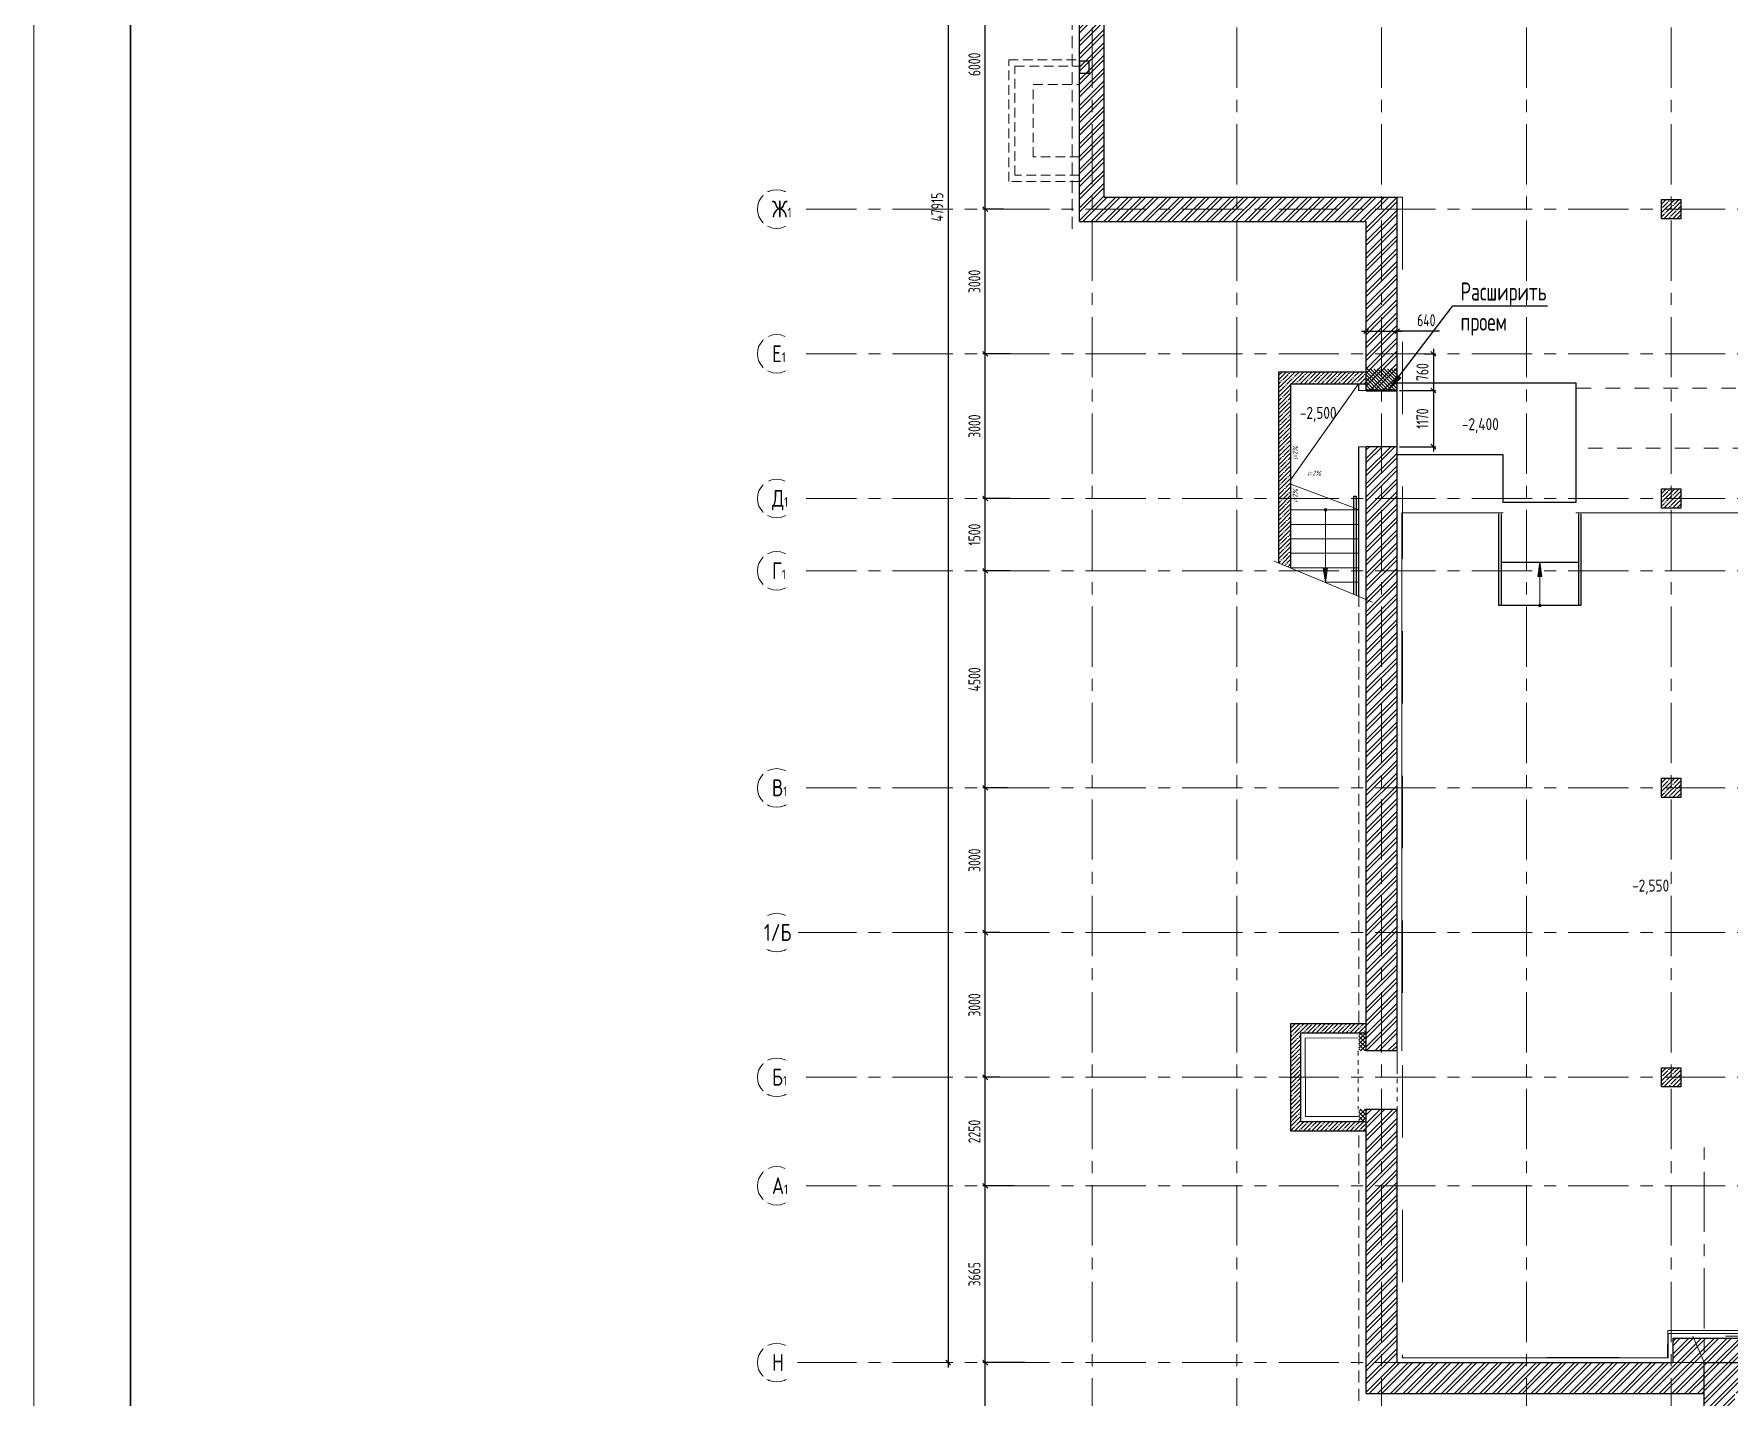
# Model space of a CAD drawing. Header units: millimetres. Extents: x -434100 to 9270898, y 0 to 249028.
# Drawn here: x -375098 to -339973, y 81971 to 110233 of the extents above; entities that cross this region are included whole.
import ezdxf
from ezdxf import colors
from ezdxf.entities.mleader import LeaderData, LeaderLine
from ezdxf.math import Vec2, Vec3

# ---------------------------------------------------------------- set-up
doc = ezdxf.new("R2010")
doc.units = ezdxf.units.MM
doc.header["$MEASUREMENT"] = 0
for name, pattern in [('ADSK_Скрыто', [6, 3, -3]), ('ADSK_Штриховая_ш2 п1', [3, 2, -1]), ('CENTER', [2, 1.25, -0.25, 0.25, -0.25]), ('TRATTEGGIATA', [0.75, 0.5, -0.25]), ('Штрих', [6.35, 3.175, -3.175])]:
    doc.linetypes.add(name, pattern=pattern)
doc.layers.get('0').update_dxf_attribs({"color": 250, "lineweight": 9})
for name, color, linetype, lineweight in [('1 этаж тонкие линии!', 250, 'Continuous', 0), ('_Скрыто_', 7, 'ADSK_Скрыто', 9), ('АР_Колонны', 250, 'Continuous', 30), ('АР_Колонны Штрих', 250, 'Continuous', 5), ('АР_Лестницы', 250, 'Continuous', 15), ('АР_Лестницы ограждение', 94, 'Continuous', 25), ('АР_МосжилНии_Стены', 127, 'Continuous', 30), ('АР_Навесной фасад', 147, 'Continuous', 5), ('АР_Оси', 195, 'Continuous', 9), ('АР_Оси размеры', 164, 'Continuous', 9), ('АР_Отметки', 250, 'Continuous', 15), ('АР_Размеры дверей', 15, 'Continuous', 0), ('АР_Сущ Несущая стена', 216, 'Continuous', 30), ('АР_Штриховка кирпич', 250, 'Continuous', 9), ('АР_Штриховка монолит', 250, 'Continuous', 9), ('Усиление проема', 200, 'Continuous', 50)]:
    doc.layers.add(name, color=color, linetype=linetype, lineweight=lineweight)
doc.layers.add('Тонкая', color=7, linetype='Continuous')
doc.styles.add('GOST', font='isocpeur.TTF')
doc.styles.add('ISOCPEUR', font='isocpeur.TTF', dxfattribs={"width": 0.7})
doc.styles.add('Архитект', font='isocpeur.TTF', dxfattribs={"width": 0.8, "oblique": 8})
doc.styles.add('ГОСТ 2.304', font='isocpeur.TTF', dxfattribs={"width": 0.7})
doc.dimstyles.new('СПДС', dxfattribs={"dimscale": 100, "dimtxt": 2.5, "dimasz": 2.5, "dimexe": 1.5, "dimexo": 0, "dimgap": 1, "dimtad": 1, "dimdec": 0, "dimrnd": 1, "dimtxsty": 'ГОСТ 2.304', "dimblk": 'OBLIQUE', "dimcen": 2.5, "dimdle": 1.5, "dimadec": 0, "dimazin": 2, "dimtfac": 0.75, "dimtdec": 0, "dimtmove": 1, "dimatfit": 3, "dimfxl": 1, "dimtolj": 1, "dimarcsym": 1})

# ---------------------------------------------------------------- blocks, each defined once
blk = doc.blocks.new('_Oblique')
at = {"color": 0, "linetype": 'ByBlock', "lineweight": -2}
blk.add_line((-0.5, -0.5), (0.5, 0.5), dxfattribs=at)
blk = doc.blocks.new('*D493')
at = {"layer": 'АР_Оси размеры', "color": 0, "lineweight": -2, "ltscale": 100, "transparency": 16777216}
for p, q in [((-354556, 82686), (-355435, 82686)), ((-355385, 75066), (-355385, 82786)), ((-354617, 75166), (-355435, 75166))]:
    blk.add_line(p, q, dxfattribs=at)
at = {"layer": 'АР_Оси размеры', "color": 0, "lineweight": -2, "ltscale": 100, "transparency": 16777216, "xscale": 100, "yscale": 100, "zscale": 100}
for p, rotation in [((-355385, 82686), 90), ((-355385, 75166), 270)]:
    blk.add_blockref('_Oblique', p, dxfattribs=dict(at, rotation=rotation))
at = {"layer": 'АР_Оси размеры', "color": 0, "ltscale": 100, "transparency": 16777216, "insert": (-355610, 78926), "char_height": 250, "attachment_point": 5, "rotation": 90, "style": 'ГОСТ 2.304'}
blk.add_mtext('\\A1;7520', dxfattribs=at)
blk = doc.blocks.new('*D494')
at = {"layer": 'АР_Оси размеры', "color": 0, "lineweight": -2, "ltscale": 100, "transparency": 16777216}
for p, q in [((-355385, 82586), (-355385, 86451)), ((-354786, 86351), (-355435, 86351)), ((-354556, 82686), (-355435, 82686))]:
    blk.add_line(p, q, dxfattribs=at)
at = {"layer": 'АР_Оси размеры', "color": 0, "lineweight": -2, "ltscale": 100, "transparency": 16777216, "xscale": 100, "yscale": 100, "zscale": 100}
for p, rotation in [((-355385, 86351), 90), ((-355385, 82686), 270)]:
    blk.add_blockref('_Oblique', p, dxfattribs=dict(at, rotation=rotation))
at = {"layer": 'АР_Оси размеры', "color": 0, "ltscale": 100, "transparency": 16777216, "insert": (-355610, 84518), "char_height": 250, "attachment_point": 5, "rotation": 90, "style": 'ГОСТ 2.304'}
blk.add_mtext('\\A1;3665', dxfattribs=at)
blk = doc.blocks.new('*D495')
at = {"layer": 'АР_Оси размеры', "color": 0, "lineweight": -2, "ltscale": 100, "transparency": 16777216}
for p, q in [((-355093, 88601), (-355435, 88601)), ((-355385, 86251), (-355385, 88701)), ((-354786, 86351), (-355435, 86351))]:
    blk.add_line(p, q, dxfattribs=at)
at = {"layer": 'АР_Оси размеры', "color": 0, "lineweight": -2, "ltscale": 100, "transparency": 16777216, "xscale": 100, "yscale": 100, "zscale": 100}
for p, rotation in [((-355385, 88601), 90), ((-355385, 86351), 270)]:
    blk.add_blockref('_Oblique', p, dxfattribs=dict(at, rotation=rotation))
at = {"layer": 'АР_Оси размеры', "color": 0, "ltscale": 100, "transparency": 16777216, "insert": (-355610, 87476), "char_height": 250, "attachment_point": 5, "rotation": 90, "style": 'ГОСТ 2.304'}
blk.add_mtext('\\A1;2250', dxfattribs=at)
blk = doc.blocks.new('*D496')
at = {"layer": 'АР_Оси размеры', "color": 0, "lineweight": -2, "ltscale": 100, "transparency": 16777216}
for p, q in [((-355385, 88501), (-355385, 91701)), ((-355093, 91601), (-355435, 91601)), ((-355093, 88601), (-355435, 88601))]:
    blk.add_line(p, q, dxfattribs=at)
at = {"layer": 'АР_Оси размеры', "color": 0, "lineweight": -2, "ltscale": 100, "transparency": 16777216, "xscale": 100, "yscale": 100, "zscale": 100}
for p, rotation in [((-355385, 91601), 90), ((-355385, 88601), 270)]:
    blk.add_blockref('_Oblique', p, dxfattribs=dict(at, rotation=rotation))
at = {"layer": 'АР_Оси размеры', "color": 0, "ltscale": 100, "transparency": 16777216, "insert": (-355610, 90101), "char_height": 250, "attachment_point": 5, "rotation": 90, "style": 'ГОСТ 2.304'}
blk.add_mtext('\\A1;3000', dxfattribs=at)
blk = doc.blocks.new('*D497')
at = {"layer": 'АР_Оси размеры', "color": 0, "lineweight": -2, "ltscale": 100, "transparency": 16777216}
for p, q in [((-354926, 94601), (-355435, 94601)), ((-355385, 91501), (-355385, 94701)), ((-355093, 91601), (-355435, 91601))]:
    blk.add_line(p, q, dxfattribs=at)
at = {"layer": 'АР_Оси размеры', "color": 0, "lineweight": -2, "ltscale": 100, "transparency": 16777216, "xscale": 100, "yscale": 100, "zscale": 100}
for p, rotation in [((-355385, 94601), 90), ((-355385, 91601), 270)]:
    blk.add_blockref('_Oblique', p, dxfattribs=dict(at, rotation=rotation))
at = {"layer": 'АР_Оси размеры', "color": 0, "ltscale": 100, "transparency": 16777216, "insert": (-355610, 93101), "char_height": 250, "attachment_point": 5, "rotation": 90, "style": 'ГОСТ 2.304'}
blk.add_mtext('\\A1;3000', dxfattribs=at)
blk = doc.blocks.new('*D498')
at = {"layer": 'АР_Оси размеры', "color": 0, "lineweight": -2, "ltscale": 100, "transparency": 16777216}
for p, q in [((-354872, 99101), (-355435, 99101)), ((-355385, 94501), (-355385, 99201)), ((-354926, 94601), (-355435, 94601))]:
    blk.add_line(p, q, dxfattribs=at)
at = {"layer": 'АР_Оси размеры', "color": 0, "lineweight": -2, "ltscale": 100, "transparency": 16777216, "xscale": 100, "yscale": 100, "zscale": 100}
for p, rotation in [((-355385, 99101), 90), ((-355385, 94601), 270)]:
    blk.add_blockref('_Oblique', p, dxfattribs=dict(at, rotation=rotation))
at = {"layer": 'АР_Оси размеры', "color": 0, "ltscale": 100, "transparency": 16777216, "insert": (-355610, 96851), "char_height": 250, "attachment_point": 5, "rotation": 90, "style": 'ГОСТ 2.304'}
blk.add_mtext('\\A1;4500', dxfattribs=at)
blk = doc.blocks.new('*D499')
at = {"layer": 'АР_Оси размеры', "color": 0, "lineweight": -2, "ltscale": 100, "transparency": 16777216}
for p, q in [((-354872, 100601), (-355435, 100601)), ((-355385, 99001), (-355385, 100701)), ((-354872, 99101), (-355435, 99101))]:
    blk.add_line(p, q, dxfattribs=at)
at = {"layer": 'АР_Оси размеры', "color": 0, "lineweight": -2, "ltscale": 100, "transparency": 16777216, "xscale": 100, "yscale": 100, "zscale": 100}
for p, rotation in [((-355385, 100601), 90), ((-355385, 99101), 270)]:
    blk.add_blockref('_Oblique', p, dxfattribs=dict(at, rotation=rotation))
at = {"layer": 'АР_Оси размеры', "color": 0, "ltscale": 100, "transparency": 16777216, "insert": (-355610, 99851), "char_height": 250, "attachment_point": 5, "rotation": 90, "style": 'ГОСТ 2.304'}
blk.add_mtext('\\A1;1500', dxfattribs=at)
blk = doc.blocks.new('*D500')
at = {"layer": 'АР_Оси размеры', "color": 0, "lineweight": -2, "ltscale": 100, "transparency": 16777216}
for p, q in [((-355385, 100501), (-355385, 103701)), ((-355011, 103601), (-355435, 103601)), ((-354872, 100601), (-355435, 100601))]:
    blk.add_line(p, q, dxfattribs=at)
at = {"layer": 'АР_Оси размеры', "color": 0, "lineweight": -2, "ltscale": 100, "transparency": 16777216, "xscale": 100, "yscale": 100, "zscale": 100}
for p, rotation in [((-355385, 103601), 90), ((-355385, 100601), 270)]:
    blk.add_blockref('_Oblique', p, dxfattribs=dict(at, rotation=rotation))
at = {"layer": 'АР_Оси размеры', "color": 0, "ltscale": 100, "transparency": 16777216, "insert": (-355610, 102101), "char_height": 250, "attachment_point": 5, "rotation": 90, "style": 'ГОСТ 2.304'}
blk.add_mtext('\\A1;3000', dxfattribs=at)
blk = doc.blocks.new('*D501')
at = {"layer": 'АР_Оси размеры', "color": 0, "lineweight": -2, "ltscale": 100, "transparency": 16777216}
for p, q in [((-355011, 106601), (-355435, 106601)), ((-355385, 103501), (-355385, 106701)), ((-354872, 103601), (-355435, 103601))]:
    blk.add_line(p, q, dxfattribs=at)
at = {"layer": 'АР_Оси размеры', "color": 0, "lineweight": -2, "ltscale": 100, "transparency": 16777216, "xscale": 100, "yscale": 100, "zscale": 100}
for p, rotation in [((-355385, 106601), 90), ((-355385, 103601), 270)]:
    blk.add_blockref('_Oblique', p, dxfattribs=dict(at, rotation=rotation))
at = {"layer": 'АР_Оси размеры', "color": 0, "ltscale": 100, "transparency": 16777216, "insert": (-355610, 105101), "char_height": 250, "attachment_point": 5, "rotation": 90, "style": 'ГОСТ 2.304'}
blk.add_mtext('\\A1;3000', dxfattribs=at)
blk = doc.blocks.new('*D502')
at = {"layer": 'АР_Оси размеры', "color": 0, "lineweight": -2, "ltscale": 100, "transparency": 16777216}
for p, q in [((-354780, 112601), (-355435, 112601)), ((-355385, 106501), (-355385, 112701)), ((-355011, 106601), (-355435, 106601))]:
    blk.add_line(p, q, dxfattribs=at)
at = {"layer": 'АР_Оси размеры', "color": 0, "lineweight": -2, "ltscale": 100, "transparency": 16777216, "xscale": 100, "yscale": 100, "zscale": 100}
for p, rotation in [((-355385, 112601), 90), ((-355385, 106601), 270)]:
    blk.add_blockref('_Oblique', p, dxfattribs=dict(at, rotation=rotation))
at = {"layer": 'АР_Оси размеры', "color": 0, "ltscale": 100, "transparency": 16777216, "insert": (-355610, 109601), "char_height": 250, "attachment_point": 5, "rotation": 90, "style": 'ГОСТ 2.304'}
blk.add_mtext('\\A1;6000', dxfattribs=at)
blk = doc.blocks.new('*D510')
at = {"layer": 'АР_Оси размеры', "color": 0, "lineweight": -2, "ltscale": 100, "transparency": 16777216}
for p, q in [((-356155, 130701), (-356155, 82586)), ((-356161, 130601), (-356105, 130601)), ((-356161, 82686), (-356105, 82686))]:
    blk.add_line(p, q, dxfattribs=at)
at = {"layer": 'АР_Оси размеры', "color": 0, "lineweight": -2, "ltscale": 100, "transparency": 16777216, "xscale": 100, "yscale": 100, "zscale": 100}
for p, rotation in [((-356155, 130601), 90), ((-356155, 82686), 270)]:
    blk.add_blockref('_Oblique', p, dxfattribs=dict(at, rotation=rotation))
at = {"layer": 'АР_Оси размеры', "color": 0, "ltscale": 100, "transparency": 16777216, "insert": (-356380, 106643), "char_height": 250, "attachment_point": 5, "rotation": 90, "style": 'ГОСТ 2.304'}
blk.add_mtext('\\A1;47915', dxfattribs=at)
blk = doc.blocks.new('*U258')
h = blk.add_hatch(color=256)
h.dxf.hatch_style = 1
edge = h.paths.add_edge_path()
edge.add_arc((0, 0), 27.6, 359.64, 719.64)
h = blk.add_hatch(color=256)
h.dxf.hatch_style = 1
h.paths.add_polyline_path([(1199, -44), (1199, 44), (1499, 0)])
blk.add_line((1499, 0), (0, 0))
blk.add_lwpolyline([(1199, 44), (1199, -44), (1499, 0), (1199, 44)])
blk.add_circle((0, 0), 27.6)
blk = doc.blocks.new('_DotSmall')
at = {"color": 0, "linetype": 'ByBlock', "const_width": 0.5}
blk.add_lwpolyline([(-0.0625, 0, 1), (0.0625, 0, 1)], format="xyb", close=True, dxfattribs=at)
blk = doc.blocks.new('*D1015')
at = {"layer": 'АР_Оси размеры', "color": 0, "lineweight": -2, "ltscale": 100, "transparency": 16777216}
for p, q in [((-346101, 102940), (-346101, 101575)), ((-346802, 102840), (-346051, 102840)), ((-346802, 101675), (-346051, 101675))]:
    blk.add_line(p, q, dxfattribs=at)
at = {"layer": 'АР_Оси размеры', "color": 0, "lineweight": -2, "ltscale": 100, "transparency": 16777216, "xscale": 100, "yscale": 100, "zscale": 100}
for p, rotation in [((-346101, 102840), 90), ((-346101, 101675), 270)]:
    blk.add_blockref('_Oblique', p, dxfattribs=dict(at, rotation=rotation))
at = {"layer": 'АР_Оси размеры', "color": 0, "ltscale": 100, "transparency": 16777216, "insert": (-346326, 102258), "char_height": 250, "attachment_point": 5, "rotation": 90, "style": 'ГОСТ 2.304'}
blk.add_mtext('\\A1;1170', dxfattribs=at)
blk = doc.blocks.new('*U1241')
h = blk.add_hatch(color=256)
h.dxf.hatch_style = 1
edge = h.paths.add_edge_path()
edge.add_arc((0, 0), 27.6, 359.64, 719.64)
h = blk.add_hatch(color=256)
h.dxf.hatch_style = 1
h.paths.add_polyline_path([(599, -44), (599, 44), (899, 0)])
blk.add_line((899, 0), (0, 0))
blk.add_lwpolyline([(599, 44), (599, -44), (899, 0), (599, 44)])
blk.add_circle((0, 0), 27.6)
blk = doc.blocks.new('*D1745')
at = {"layer": 'АР_Оси размеры', "color": 0, "lineweight": -2, "ltscale": 100, "transparency": 16777216}
for p, q in [((-346101, 103701), (-346101, 102740)), ((-346297, 103601), (-346051, 103601)), ((-346802, 102840), (-346051, 102840))]:
    blk.add_line(p, q, dxfattribs=at)
at = {"layer": 'АР_Оси размеры', "color": 0, "lineweight": -2, "ltscale": 100, "transparency": 16777216, "xscale": 100, "yscale": 100, "zscale": 100}
for p, rotation in [((-346101, 103601), 90), ((-346101, 102840), 270)]:
    blk.add_blockref('_Oblique', p, dxfattribs=dict(at, rotation=rotation))
at = {"layer": 'АР_Оси размеры', "color": 0, "ltscale": 100, "transparency": 16777216, "insert": (-346326, 103221), "char_height": 250, "attachment_point": 5, "rotation": 90, "style": 'ГОСТ 2.304'}
blk.add_mtext('\\A1;760', dxfattribs=at)
blk = doc.blocks.new('*D2118')
at = {"layer": 'АР_Оси размеры', "color": 0, "lineweight": -2, "ltscale": 100, "transparency": 16777216}
for p, q in [((-347592, 104071), (-346752, 104071)), ((-347492, 102890), (-347492, 104121)), ((-346852, 102890), (-346852, 104121)), ((-345971, 104071), (-346852, 104071))]:
    blk.add_line(p, q, dxfattribs=at)
at = {"layer": 'АР_Оси размеры', "color": 0, "lineweight": -2, "ltscale": 100, "transparency": 16777216, "xscale": 100, "yscale": 100, "zscale": 100, "rotation": 180}
blk.add_blockref('_Oblique', (-347492, 104071), dxfattribs=at)
at = {"layer": 'АР_Оси размеры', "color": 0, "lineweight": -2, "ltscale": 100, "transparency": 16777216, "xscale": 100, "yscale": 100, "zscale": 100}
blk.add_blockref('_Oblique', (-346852, 104071), dxfattribs=at)
at = {"layer": 'АР_Оси размеры', "color": 0, "ltscale": 100, "transparency": 16777216, "insert": (-346246, 104296), "char_height": 250, "attachment_point": 5, "style": 'ГОСТ 2.304'}
blk.add_mtext('\\A1;640', dxfattribs=at)
blk = doc.blocks.new('*U2394')
at = {"color": 44, "lineweight": 20, "ltscale": 10}
blk.add_line((0, 841), (0, 0), dxfattribs=at)
at = {"color": 137, "lineweight": 35, "ltscale": 10}
blk.add_line((20, 836), (20, 5), dxfattribs=at)
at = {"color": 44, "lineweight": 13, "style": 'GOST', "oblique": 10, "width": 0.8}
for tag in ['ФОРМАТВЕРТ', 'ФОРМАТГОРИЗ']:
    blk.add_attdef(tag, (1137.98, 1.6), '', height=2, dxfattribs=at)

msp = doc.modelspace()

# ---------------------------------------------------------------- hatches: boundary and pattern name
at = {"layer": '1 этаж тонкие линии!', "ltscale": 100, "transparency": 33554559}
h = msp.add_hatch(dxfattribs=at)
h.set_pattern_fill('ANSI37', scale=500, angle=-90, style=0)
h.set_pattern_definition([(315, (-475503.42, -207920.725), (44.194174, 44.194174), []), (45, (-475503.42, -207920.725), (-44.194174, 44.194174), [])])
h.paths.add_polyline_path([(-347492.192, 89148.636), (-347642.735, 89146.346), (-347642.735, 89515.917), (-347492.192, 89515.917)])
h = msp.add_hatch(dxfattribs=at)
h.set_pattern_fill('ANSI37', scale=500, angle=-90, style=0)
h.set_pattern_definition([(315, (-475503.42, -209498.006), (44.194174, 44.194174), []), (45, (-475503.42, -209498.006), (-44.194174, 44.194174), [])])
h.paths.add_polyline_path([(-347492.192, 87685.7), (-347642.735, 87685.7), (-347642.735, 87938.636), (-347492.192, 87938.636)])
at = {"layer": 'АР_Колонны Штрих', "ltscale": 100}
h = msp.add_hatch(dxfattribs=at)
h.set_pattern_fill('ANSI35', color=256, scale=500)
h.set_pattern_definition([(45, (-1298424.17, 146672.16), (-88.388348, 88.388348), []), (45, (-1298335.78, 146672.16), (-88.388348, 88.388348), [156.25, -31.25, 0, -31.25])])
h.paths.add_polyline_path([(-340972.071, 106800.682), (-341372.071, 106800.682), (-341372.071, 106400.682), (-340972.071, 106400.682)])
h = msp.add_hatch(dxfattribs=at)
h.set_pattern_fill('ANSI35', color=256, scale=500)
h.set_pattern_definition([(45, (-1298424.17, 140672.16), (-88.388348, 88.388348), []), (45, (-1298335.78, 140672.16), (-88.388348, 88.388348), [156.25, -31.25, 0, -31.25])])
h.paths.add_polyline_path([(-340972.071, 100800.682), (-341372.071, 100800.682), (-341372.071, 100400.682), (-340972.071, 100400.682)])
h = msp.add_hatch(dxfattribs=at)
h.set_pattern_fill('ANSI35', color=256, scale=500)
h.set_pattern_definition([(45, (-1298424.17, 134672.16), (-88.388348, 88.388348), []), (45, (-1298335.78, 134672.16), (-88.388348, 88.388348), [156.25, -31.25, 0, -31.25])])
h.paths.add_polyline_path([(-340972.071, 94800.682), (-341372.071, 94800.682), (-341372.071, 94400.682), (-340972.071, 94400.682)])
h = msp.add_hatch(dxfattribs=at)
h.set_pattern_fill('ANSI35', color=256, scale=500)
h.set_pattern_definition([(45, (-1298424.17, 128672.16), (-88.388348, 88.388348), []), (45, (-1298335.78, 128672.16), (-88.388348, 88.388348), [156.25, -31.25, 0, -31.25])])
h.paths.add_polyline_path([(-340972.071, 88800.682), (-341372.071, 88800.682), (-341372.071, 88400.682), (-340972.071, 88400.682)])
at = {"layer": 'АР_Штриховка кирпич', "ltscale": 100}
h = msp.add_hatch(dxfattribs=at)
h.set_pattern_fill('ANSI32', color=256, scale=500)
h.paths.add_polyline_path([(-352922.071, 116711.023), (-353313.157, 116711.023), (-353313.157, 116776.023), (-353432.071, 116776.023), (-353432.071, 107137.252), (-352922.071, 107137.252)])
h = msp.add_hatch(dxfattribs=at)
h.set_pattern_fill('ANSI32', color=256, scale=500)
h.paths.add_polyline_path([(-352922.071, 107275.682), (-353313.157, 107275.682), (-353313.157, 107340.682), (-353432.071, 107340.682), (-353432.071, 106340.682), (-347492.192, 106340.682), (-346852.192, 106850.682), (-352922.071, 106850.682)])
h = msp.add_hatch(dxfattribs=at)
h.set_pattern_fill('ANSI32', color=256, scale=500)
h.paths.add_polyline_path([(-347492.244, 102840.392), (-346852.14, 102840.392), (-346852.071, 106850.682), (-347492.192, 106340.682)])
h.paths.add_polyline_path([(-347492.101, 89148.636), (-346852.071, 89148.636), (-346852.143, 101675.392), (-347492.241, 101675.392)])
h.paths.add_polyline_path([(-346852.071, 87938.636), (-347492.094, 87938.636), (-347492.071, 83698.48), (-346852.071, 83698.48)])
h = msp.add_hatch(dxfattribs=at)
h.set_pattern_fill('ANSI32', color=256, scale=500)
h.paths.add_polyline_path([(-346852.069, 83700.689), (-347492.006, 83700.682), (-347492.014, 82045.67), (-340491.827, 82045.695), (-340491.827, 82685.68), (-329971.818, 82685.68), (-329971.818, 83192.411), (-341131.827, 83192.405), (-341131.827, 82685.689), (-346851.951, 82685.676)])
h = msp.add_hatch(dxfattribs=at)
h.set_pattern_fill('ANSI32', color=256, scale=500)
h.paths.add_polyline_path([(-339853.318, 82050.5), (-330106.827, 82051.497), (-330106.828, 80969.207), (-329468.316, 80969.003), (-329468.316, 82685.682), (-329576.827, 82685.682), (-329971.818, 82685.755), (-340493.318, 82685.682), (-340493.318, 64815.685), (-346842.012, 64815.685), (-346842.012, 55105.682), (-333741.706, 55105.68), (-333741.706, 61455.681), (-332347.87, 61455.684), (-332347.87, 62094), (-334239.751, 62094), (-334239.751, 55506.503), (-346441.827, 55506.497), (-346441.082, 64414.997), (-340492.572, 64415.003), (-340517.573, 61455.682), (-334214.005, 61455.682), (-334225.318, 62094.728), (-339853.263, 62094.728), (-339853.372, 64904.622)])
at = {"layer": 'АР_Штриховка монолит', "ltscale": 100}
h = msp.add_hatch(dxfattribs=at)
h.set_pattern_fill('ANSI35', color=256, scale=500)
h.paths.add_polyline_path([(-349302.182, 99263.698), (-349052.18, 99158.69), (-349052.18, 102980.262), (-347492.192, 102980.262), (-347492.192, 103230.268), (-349302.182, 103230.268)])
h = msp.add_hatch(dxfattribs=at)
h.set_pattern_fill('ANSI35', color=256, scale=500)
h.paths.add_polyline_path([(-347492.175, 89715.747), (-349052.177, 89715.811), (-349052.355, 87485.818), (-347492.191, 87485.74), (-347492.185, 87685.731), (-348852.352, 87685.833), (-348852.171, 89515.828), (-347492.201, 89515.844)])
at = {"layer": 'Усиление проема', "lineweight": 15, "ltscale": 500}
h = msp.add_hatch(dxfattribs=at)
h.set_pattern_fill('ANSI31', color=256, scale=400, angle=90)
h.set_pattern_definition([(135, (-36084.907, 16616.23), (-35.355339, -35.355339), [])])
h.paths.add_polyline_path([(-347492.192, 103286.29), (-346852.192, 103286.29), (-346852.071, 102840.392), (-347492.071, 102840.392)])

# ---------------------------------------------------------------- linework, layer by layer
at = {"linetype": 'TRATTEGGIATA', "ltscale": 500}
for p, q in [((-353582.071, 106190.682), (-353582.071, 119010.683)), ((-347641.699, 89726.612), (-347641.7, 98565.676)), ((-347641.699, 81895.682), (-347642.192, 87489.172))]:
    msp.add_line(p, q, dxfattribs=at)
at = {"layer": '1 этаж тонкие линии!', "color": 7, "ltscale": 100, "transparency": 33554559, "elevation": -1.084}
for points in [[(-343151.338, 100300.682), (-335592.192, 100300.682), (-335592.192, 83292.411), (-341231.827, 83292.411), (-341231.827, 82785.682), (-346752.192, 82785.682)], [(-346752.192, 89148.636), (-346752.192, 100300.682), (-344651.338, 100300.682)]]:
    msp.add_lwpolyline(points, dxfattribs=at)
at = {"layer": '_Скрыто_', "linetype": 'ADSK_Штриховая_ш2 п1', "ltscale": 100}
for points in [[(-353432.071, 107172.682), (-354900.469, 107172.682), (-354900.469, 109693.896), (-353432.071, 109693.896)], [(-353432.071, 107302.682), (-354770.469, 107302.682), (-354770.469, 109563.896), (-353432.071, 109563.896)], [(-353432.071, 107682.682), (-354390.469, 107682.682), (-354390.469, 109183.896), (-353432.071, 109183.896)]]:
    msp.add_lwpolyline(points, dxfattribs=at)
at = {"layer": '_Скрыто_', "lineweight": 13, "ltscale": 500}
msp.add_lwpolyline([(-335546.265, 83230.611), (-340723.159, 83231.038), (-340492.01, 82685.682), (-346852.192, 82685.682), (-346852.192, 106850.682)], dxfattribs=at)
at = {"layer": '_Скрыто_', "ltscale": 100}
msp.add_lwpolyline([(-343130.581, 102885.984), (-332420.647, 102885.984), (-332420.647, 98936.542), (-332080.647, 98934.823), (-332080.647, 86050.104), (-329859.055, 86050.104), (-329877.078, 84865.117), (-333277.547, 84872.948), (-333279.381, 91935.682), (-333594.98, 91935.682), (-333594.98, 101641.78), (-343111.059, 101641.78)], dxfattribs=at)
at = {"layer": '_Скрыто_', "color": 240, "lineweight": 13, "ltscale": 500, "true_color": 0xed1f24}
msp.add_lwpolyline([(-346752.192, 82785.682), (-341247.689, 82795.692), (-341239.528, 83351.396), (-335600.911, 83341.133)], dxfattribs=at)
at = {"layer": 'АР_Колонны', "ltscale": 100}
for points in [[(-341372.071, 106800.682), (-340972.071, 106800.682), (-340972.071, 106400.682), (-341372.071, 106400.682)], [(-341372.071, 100800.682), (-340972.071, 100800.682), (-340972.071, 100400.682), (-341372.071, 100400.682)], [(-341372.071, 94800.682), (-340972.071, 94800.682), (-340972.071, 94400.682), (-341372.071, 94400.682)], [(-341372.071, 88800.682), (-340972.071, 88800.682), (-340972.071, 88400.682), (-341372.071, 88400.682)]]:
    msp.add_lwpolyline(points, close=True, dxfattribs=at)
at = {"layer": 'АР_Лестницы', "color": 18, "ltscale": 100, "true_color": 0x000000}
for p, q in [((-349051.058, 100364.552), (-347651.07, 100364.552)), ((-347651.07, 100064.552), (-349051.058, 100064.552)), ((-349051.058, 99765.675), (-347651.07, 99765.675)), ((-347651.07, 99465.675), (-349051.058, 99465.675)), ((-349400.358, 99304.935), (-347363.385, 98449.342)), ((-349051.058, 99165.675), (-347651.07, 99165.675)), ((-347651.07, 98865.675), (-348336.826, 98865.675))]:
    msp.add_line(p, q, dxfattribs=at)
at = {"layer": 'АР_Лестницы ограждение', "color": 18, "lineweight": 25, "true_color": 0x000000}
msp.add_lwpolyline([(-347749.995, 98611.73), (-347749.995, 100652.521), (-347701.128, 100652.521), (-347701.128, 98591.205)], dxfattribs=at)
at = {"layer": 'АР_МосжилНии_Стены', "ltscale": 100}
for p, q in [((-353432.071, 107095.233), (-353432.071, 116776.023)), ((-352922.071, 107160.233), (-352922.071, 116711.023)), ((-353432.071, 106340.682), (-353432.071, 107340.682)), ((-352922.071, 106850.682), (-352922.071, 107275.682)), ((-352922.071, 106850.682), (-346852.192, 106850.682)), ((-346852.192, 102840.392), (-346852.192, 106850.682)), ((-353432.071, 106340.682), (-347492.192, 106340.682)), ((-347492.192, 102840.392), (-347492.192, 106340.682)), ((-349302.182, 99263.698), (-349302.182, 103230.268, 0.376)), ((-349302.182, 103230.268, 0.376), (-347492.192, 103230.267, 0.376)), ((-349052.18, 99158.69), (-349052.18, 102980.262, 0)), ((-349052.18, 102980.262, 0), (-347492.192, 102980.262, -0.27)), ((-346852.192, 102840.392), (-347492.192, 102840.392)), ((-347492.192, 89276.668), (-347492.192, 101675.392)), ((-346852.192, 101675.392), (-347492.192, 101675.392)), ((-346852.192, 89276.668), (-346852.192, 101675.392)), ((-347492.192, 89148.636), (-347492.192, 89765.682)), ((-346852.192, 89148.636), (-346852.192, 89700.682)), ((-347492.192, 83584.096), (-347492.192, 87938.636)), ((-346852.192, 83649.096), (-346852.192, 87938.636)), ((-347492.192, 82045.682), (-347492.192, 83765.682)), ((-346852.192, 82685.682), (-346852.192, 83700.682)), ((-346852.192, 82685.682), (-341131.827, 82685.682)), ((-340491.811, 64415.003), (-340491.827, 82685.682)), ((-340491.827, 82685.68), (-329468.316, 82685.682)), ((-347492.192, 82045.682), (-340492.01, 82045.682))]:
    msp.add_line(p, q, dxfattribs=at)
msp.add_lwpolyline([(-353232.517, 109420.723), (-353232.517, 109671.046), (-353432.071, 109671.046), (-353432.071, 109420.723)], close=True, dxfattribs=at)
msp.add_lwpolyline([(-346852.01, 82685.682), (-341131.827, 82685.682), (-341131.827, 83192.411), (-329971.818, 83192.411)], dxfattribs=at)
at = {"layer": 'АР_Навесной фасад', "ltscale": 100}
for p, q in [((-347652.192, 102840.392), (-347652.192, 102980.262)), ((-347642.192, 102840.392), (-347642.192, 102980.262, 0.004)), ((-347652.192, 102840.392), (-347492.192, 102840.392)), ((-347652.192, 101675.392), (-347492.192, 101675.392)), ((-347652.192, 98570.65), (-347652.192, 101675.392)), ((-347642.192, 98566.449, -0.329), (-347642.192, 101675.392))]:
    msp.add_line(p, q, dxfattribs=at)
msp.add_lwpolyline([(-347656.114, 87785.988), (-348752.61, 87785.469), (-348754.121, 89415.641), (-347657.292, 89416.002)], dxfattribs=at)
at = {"layer": 'АР_Оси', "linetype": 'CENTER', "ltscale": 1000}
for p, q in [((-353172.071, 134363.151), (-353172.071, 78630.803)), ((-350172.071, 134363.151), (-350172.071, 78630.803)), ((-347172.071, 134363.151), (-347172.071, 78630.803)), ((-344172.071, 134363.151), (-344172.071, 78630.803)), ((-341172.071, 134363.151), (-341172.071, 78630.803)), ((-359305.765, 106600.682), (-276127.363, 106600.682)), ((-359305.765, 103600.682), (-276127.363, 103600.682)), ((-359305.765, 100600.682), (-276127.363, 100600.682)), ((-359305.765, 99100.682), (-276127.363, 99100.682)), ((-359305.765, 94600.682), (-276127.363, 94600.682)), ((-359305.765, 91600.682), (-276127.363, 91600.682)), ((-359305.765, 88600.682), (-276127.363, 88600.682)), ((-340492.01, 53394.411), (-340492.01, 87278.342)), ((-359305.765, 86350.682), (-276127.363, 86350.682)), ((-359305.765, 82685.682), (-275708.6, 82685.682))]:
    msp.add_line(p, q, dxfattribs=at)
at = {"layer": 'АР_Оси', "ltscale": 0.5}
for centre in [(-359705.765, 106600.682), (-359705.765, 103600.682), (-359705.765, 100600.682), (-359705.765, 99100.682), (-359705.765, 94600.682), (-359705.765, 91600.682), (-359705.765, 88600.682), (-359705.765, 86350.682), (-359705.765, 82685.682)]:
    msp.add_circle(centre, 400, dxfattribs=at)
at = {"layer": 'АР_Размеры дверей', "ltscale": 100}
for p, q in [((-349302.182, 103230.268, 0.376), (-347492.192, 103230.268)), ((-349052.179, 102980.262), (-347510.357, 102980.262, 0.004))]:
    msp.add_line(p, q, dxfattribs=at)
at = {"layer": 'АР_Сущ Несущая стена', "linetype": 'Штрих', "lineweight": 9, "ltscale": 30}
for p, q in [((-347656.114, 89148.636), (-347656.114, 87938.636)), ((-346852.192, 89148.636), (-346852.192, 87938.636))]:
    msp.add_line(p, q, dxfattribs=at)
at = {"layer": 'АР_Сущ Несущая стена', "ltscale": 100}
for points in [[(-347492.192, 87485.667), (-349052.355, 87485.818), (-349052.16, 89715.818), (-347492.192, 89715.667)], [(-348852.18, 89515.809), (-348852.336, 87685.8), (-347492.192, 87685.693)], [(-347492.192, 89515.816), (-348852.18, 89515.8)], [(-346852.192, 89148.636), (-347492.192, 89148.636)], [(-347492.192, 87938.636), (-346852.192, 87938.636)]]:
    msp.add_lwpolyline(points, dxfattribs=at)
at = {"layer": 'Тонкая', "ltscale": 100}
for p, q in [((-344740.848, 98383.542, -1.096), (-344740.848, 100280.682, -1.096)), ((-344690.848, 98383.542, -1.096), (-344690.848, 100280.682, -1.096)), ((-343096.177, 100281.554, -1.096), (-343096.177, 98383.542, -1.096)), ((-343046.177, 100281.554, -1.096), (-343046.177, 98383.542, -1.096)), ((-344690.118, 99282.466, -1.096), (-343095.447, 99282.466, -1.096)), ((-343046.177, 98383.542, -1.096), (-344740.848, 98383.542, -1.096))]:
    msp.add_line(p, q, dxfattribs=at)
msp.add_lwpolyline([(-346852.192, 103001.509), (-343151.338, 103001.509)], dxfattribs=at)
at = {"layer": 'Тонкая', "ltscale": 100, "elevation": -1.084}
msp.add_lwpolyline([(-343151.338, 103001.509), (-343151.338, 100520.701), (-343151.338, 100520.701), (-343151.338, 100520.701), (-344653.258, 100520.849), (-344653.258, 101503.971), (-346852.192, 101503.971), (-346852.192, 102885.984)], dxfattribs=at)
at = {"layer": 'Усиление проема', "ltscale": 500}
msp.add_line((-346852.192, 102840.392), (-347492.192, 102840.392), dxfattribs=at)

# ---------------------------------------------------------------- block references
at = {"layer": 'АР_Лестницы', "ltscale": 100}
for name, p, rotation in [('*U258', (-348336.826, 100364.552), 270), ('*U1241', (-343893.512, 98383.542, -1.096), 89.99999999999997)]:
    msp.add_blockref(name, p, dxfattribs=dict(at, rotation=rotation))

# ---------------------------------------------------------------- dimensions: what is measured, and where the dimension line sits
at = {"layer": 'АР_Оси размеры', "ltscale": 100}
for base, p1, p2, picture, middle in [((-356155.317, 82685.682), (-356211.127, 130600.682), (-356211.127, 82685.682), '*D510', (-356380.317, 106643.182)), ((-355384.754, 112600.682), (-354961.272, 106600.682), (-354730.482, 112600.682), '*D502', (-355609.754, 109600.682)), ((-355384.754, 106600.682), (-354821.78, 103600.682), (-354961.272, 106600.682), '*D501', (-355609.754, 105100.682)), ((-355384.754, 103600.682), (-354821.78, 100600.682), (-354961.272, 103600.682), '*D500', (-355609.754, 102100.682)), ((-355384.754, 100600.682), (-354821.78, 99100.682), (-354821.78, 100600.682), '*D499', (-355609.754, 99850.682)), ((-355384.754, 99100.682), (-354875.845, 94600.682), (-354821.78, 99100.682), '*D498', (-355609.754, 96850.682)), ((-355384.754, 94600.682), (-355042.817, 91600.682), (-354875.845, 94600.682), '*D497', (-355609.754, 93100.682)), ((-355384.754, 91600.682), (-355042.817, 88600.682), (-355042.817, 91600.682), '*D496', (-355609.754, 90100.682)), ((-355384.754, 88600.682), (-354735.893, 86350.682), (-355042.817, 88600.682), '*D495', (-355609.754, 87475.682)), ((-355384.754, 86350.682), (-354506.032, 82685.682), (-354735.893, 86350.682), '*D494', (-355609.754, 84518.182)), ((-355384.754, 82685.682), (-354566.931, 75165.682), (-354506.032, 82685.682), '*D493', (-355609.754, 78925.682))]:
    dim = msp.add_linear_dim(base=base, p1=p1, p2=p2, angle=90, dimstyle='СПДС', override={"dimasz": 1, "dimexe": 0.5, "dimexo": 0.5, "dimdle": 1}, dxfattribs=at)
    dim.commit()
    dim.dimension.update_dxf_attribs({"geometry": picture, "text_midpoint": middle})
at = {"layer": 'АР_Оси размеры', "color": 1, "ltscale": 100}
dim = msp.add_linear_dim(base=(-346852.192, 104071.094), p1=(-347492.192, 102840.392), p2=(-346852.192, 102840.392), dimstyle='СПДС', override={"dimasz": 1, "dimexe": 0.5, "dimexo": 0.5, "dimrnd": 5, "dimdle": 1}, dxfattribs=at)
dim.commit()
dim.dimension.update_dxf_attribs({"geometry": '*D2118', "text_midpoint": (-346245.942, 104014.21), "dimtype": 160})
dim = msp.add_linear_dim(base=(-346101.062, 102840.392), p1=(-346347.256, 103600.682), p2=(-346852.192, 102840.392), angle=90, dimstyle='СПДС', override={"dimasz": 1, "dimexe": 0.5, "dimexo": 0.5, "dimrnd": 5, "dimdle": 1}, dxfattribs=at)
dim.commit()
dim.dimension.update_dxf_attribs({"geometry": '*D1745', "text_midpoint": (-346326.062, 103220.537)})
dim = msp.add_linear_dim(base=(-346101.062, 101675.392), p1=(-346852.192, 102840.392), p2=(-346852.192, 101675.392), angle=90, text='1170', dimstyle='СПДС', override={"dimasz": 1, "dimexe": 0.5, "dimexo": 0.5, "dimrnd": 5, "dimdle": 1}, dxfattribs=at)
dim.commit()
dim.dimension.update_dxf_attribs({"geometry": '*D1015', "text_midpoint": (-346326.062, 102257.892)})

# ---------------------------------------------------------------- leaders
at = {"layer": 'АР_Отметки'}
ml = msp.add_multileader_mtext('Standard', dxfattribs=at)
ml.set_content('{\\W0.8;-2,500}', color=256, style='ISOCPEUR')
ml.set_leader_properties(color=256, linetype='Continuous', lineweight=-1)
ml.set_arrow_properties(name='DOTSMALL')
ml.build(insert=Vec2(0, 0))
ml.multileader.update_dxf_attribs({"has_text_frame": 1, "text_left_attachment_type": 4, "text_right_attachment_type": 4, "dogleg_length": 100, "arrow_head_size": 180})
ctx = ml.context
ctx.base_point, ctx.char_height, ctx.arrow_head_size, ctx.landing_gap_size, ctx.plane_origin = Vec3(-348917.097, 102167.799), 250, 180, 50, Vec3(-348638.575, 101601.282)
ctx.left_attachment, ctx.right_attachment = 4, 4
notes = []
notes.append((ctx, [(0, (0, 0, 0), (0, 0), (1, 0), 1, [])]))
ctx.mtext.insert, ctx.mtext.width, ctx.mtext.line_spacing_style, ctx.mtext.flow_direction = Vec3(-348867.097, 102501.132), 749.68982, 2, 5
ml = msp.add_multileader_mtext('Standard', dxfattribs=at)
ml.set_content('{\\W0.8;-2,400}', color=256, style='ISOCPEUR')
ml.set_leader_properties(color=256, linetype='Continuous', lineweight=-1)
ml.set_arrow_properties(name='DOTSMALL')
ml.build(insert=Vec2(0, 0))
ml.multileader.update_dxf_attribs({"has_text_frame": 1, "text_left_attachment_type": 4, "text_right_attachment_type": 4, "dogleg_length": 100, "arrow_head_size": 180})
ctx = ml.context
ctx.base_point, ctx.char_height, ctx.arrow_head_size, ctx.landing_gap_size, ctx.plane_origin = Vec3(-345559.569, 101933.6), 250, 180, 50, Vec3(-345640.963, 100655.48)
ctx.left_attachment, ctx.right_attachment = 4, 4
notes.append((ctx, [(0, (0, 0, 0), (0, 0), (1, 0), 1, [])]))
ctx.mtext.insert, ctx.mtext.width, ctx.mtext.defined_height, ctx.mtext.line_spacing_style, ctx.mtext.flow_direction = Vec3(-345509.569, 102266.933), 769.98896, 343.888, 2, 5
ml = msp.add_multileader_mtext('Standard', dxfattribs=at)
ml.set_content('{\\W0.8;-2,550}', color=256, style='ISOCPEUR')
ml.set_leader_properties(color=256, linetype='Continuous', lineweight=-1)
ml.set_arrow_properties(name='DOTSMALL')
ml.build(insert=Vec2(0, 0))
ml.multileader.update_dxf_attribs({"has_text_frame": 1, "text_left_attachment_type": 4, "text_right_attachment_type": 4, "dogleg_length": 100, "arrow_head_size": 180})
ctx = ml.context
ctx.base_point, ctx.char_height, ctx.arrow_head_size, ctx.landing_gap_size, ctx.plane_origin = Vec3(-342033.254, 92368.052), 250, 180, 50, Vec3(-342114.648, 91100.488)
ctx.left_attachment, ctx.right_attachment = 4, 4
notes.append((ctx, [(0, (0, 0, 0), (0, 0), (1, 0), 1, [])]))
ctx.mtext.insert, ctx.mtext.width, ctx.mtext.line_spacing_style, ctx.mtext.flow_direction = Vec3(-341983.254, 92701.385), 852.69703, 2, 5
at = {"layer": 'Усиление проема', "lineweight": 15, "ltscale": 500}
ml = msp.add_multileader_mtext('Standard', dxfattribs=at)
ml.set_content('Расширить проем', color=256, style='ISOCPEUR')
ml.set_leader_properties()
ml.build(insert=Vec2(0, 0))
ml.multileader.update_dxf_attribs({"text_left_attachment_type": 6, "text_right_attachment_type": 6, "dogleg_length": 100, "arrow_head_size": 375})
ctx = ml.context
ctx.base_point, ctx.char_height, ctx.arrow_head_size, ctx.landing_gap_size, ctx.plane_origin = Vec3(-345574.03, 104592.401), 375, 375, 37.5, Vec3(-307690.794, 95637.276)
ctx.left_attachment, ctx.right_attachment = 6, 6
notes.append((ctx, [(0, (1, 1, 0), (-345694.686, 104592.401), (1, 0), 120.655, [(1, [(-347035.326, 102840.392)], 0, [])])]))
ctx.mtext.insert, ctx.mtext.width, ctx.mtext.flow_direction = Vec3(-345536.53, 105079.901), 1785.72032, 5
for ctx, leaders in notes:
    for number, flags, end, landing, length, lines in leaders:
        leader = LeaderData()
        leader.index, (leader.has_last_leader_line, leader.has_dogleg_vector, leader.attachment_direction) = number, flags
        leader.last_leader_point, leader.dogleg_vector, leader.dogleg_length = Vec3(end), Vec3(landing), length
        for number, points, colour, breaks in lines:
            line = LeaderLine()
            line.index, line.vertices, line.color, line.breaks = number, Vec3.list(points), colors.encode_raw_color(colour), breaks
            leader.lines.append(line)
        ctx.leaders.append(leader)

# ---------------------------------------------------------------- next in the draw order: texts
at = {"color": 157, "ltscale": 150, "true_color": 0x465c7c, "char_height": 103.5603, "width": 0.6904, "attachment_point": 8, "style": 'Архитект', "bg_fill": 3, "box_fill_scale": 1, "bg_fill_color": 1, "bg_fill_transparency": 0}
for insert, rotation in [((-348563.5, 101074.682, -0.263), 359.9839414), ((-348912, 100663, -0.38), 89.9839414)]:
    msp.add_mtext('i=2%', dxfattribs=dict(at, insert=insert, rotation=rotation))
at = {"layer": 'АР_Оси', "char_height": 350, "width": 528.82017, "attachment_point": 1, "line_spacing_factor": 1.149209, "style": 'ГОСТ 2.304', "bg_fill": 2}
for s, insert in [('{\\W0.8;Ж\\H0.57143x;1}', (-359805.586, 106778.461)), ('{\\W0.8;Е\\H0.57143x;1}', (-359805.586, 103778.461)), ('{\\W0.8;Д\\H0.57143x;1}', (-359805.586, 100778.461)), ('{\\W0.8;Г\\H0.57143x;1}', (-359805.586, 99278.461)), ('{\\W0.8;В\\H0.57143x;1}', (-359805.586, 94778.461)), ('{\\W0.8;1/Б}', (-359970.544, 91778.461)), ('{\\W0.8;Б\\H0.57143x;1}', (-359805.586, 88778.461)), ('{\\W0.8;А\\H0.57143x;1}', (-359805.586, 86528.461))]:
    msp.add_mtext(s, dxfattribs=dict(at, insert=insert))
at = {"layer": 'АР_Оси', "insert": (-359805.586, 82863.461), "char_height": 350, "attachment_point": 1, "line_spacing_factor": 1.149209, "style": 'ГОСТ 2.304', "bg_fill": 2}
msp.add_mtext('{\\W0.8;Н}', dxfattribs=at)

# ---------------------------------------------------------------- next in the draw order: linework, layer by layer
at = {"color": 157, "ltscale": 150, "true_color": 0x465c7c, "elevation": 0}
for points in [[(-349052.594, 100996.997), (-347652.192, 102980.262)], [(-349052.594, 100896.994), (-347652.605, 100370.735)]]:
    msp.add_lwpolyline(points, dxfattribs=at)
at = {"layer": '_Скрыто_', "lineweight": 13, "ltscale": 500}
msp.add_lwpolyline([(-346852.192, 82685.682), (-346852.192, 106850.682), (-352922.071, 106850.682), (-352922.071, 118350.682), (-349232.071, 118350.682), (-349188.427, 120337.933), (-348470.743, 122343.594), (-347172.071, 124193.535), (-345516.465, 125558.142), (-343560.063, 126447.815), (-341732.071, 126783.983), (-340922.071, 126783.983), (-340922.071, 130350.682), (-332422.071, 130350.682)], dxfattribs=at)
at = {"layer": '_Скрыто_', "color": 240, "lineweight": 13, "ltscale": 500, "true_color": 0xed1f24}
msp.add_lwpolyline([(-332422.071, 130350.682), (-340922.071, 130350.682), (-340922.071, 126786.032), (-342274.621, 126728.682), (-343935.104, 126323.742), (-345562.811, 125528.987), (-347854.514, 123357.253), (-348868.798, 121436.242), (-349355.371, 118860.682), (-349347.511, 118350.682), (-352922.071, 118350.682), (-352922.071, 106850.682), (-346742.192, 106850.682), (-346742.192, 82785.682)], dxfattribs=at)

# ---------------------------------------------------------------- next in the draw order: texts
at = {"color": 157, "ltscale": 150, "true_color": 0x465c7c, "insert": (-348912, 101549.5, -0.38), "char_height": 103.5603, "width": 0.6904, "attachment_point": 8, "rotation": 89.9839414, "style": 'Архитект', "bg_fill": 3, "box_fill_scale": 1, "bg_fill_color": 1, "bg_fill_transparency": 0}
msp.add_mtext('i=2%', dxfattribs=at)

# ---------------------------------------------------------------- next in the draw order: block references
at = {"xscale": 100, "yscale": 100, "zscale": 100}
msp.add_blockref('*U2394', (-375098.328, 51813.24), dxfattribs=at)

doc.saveas('drawing.dxf')
